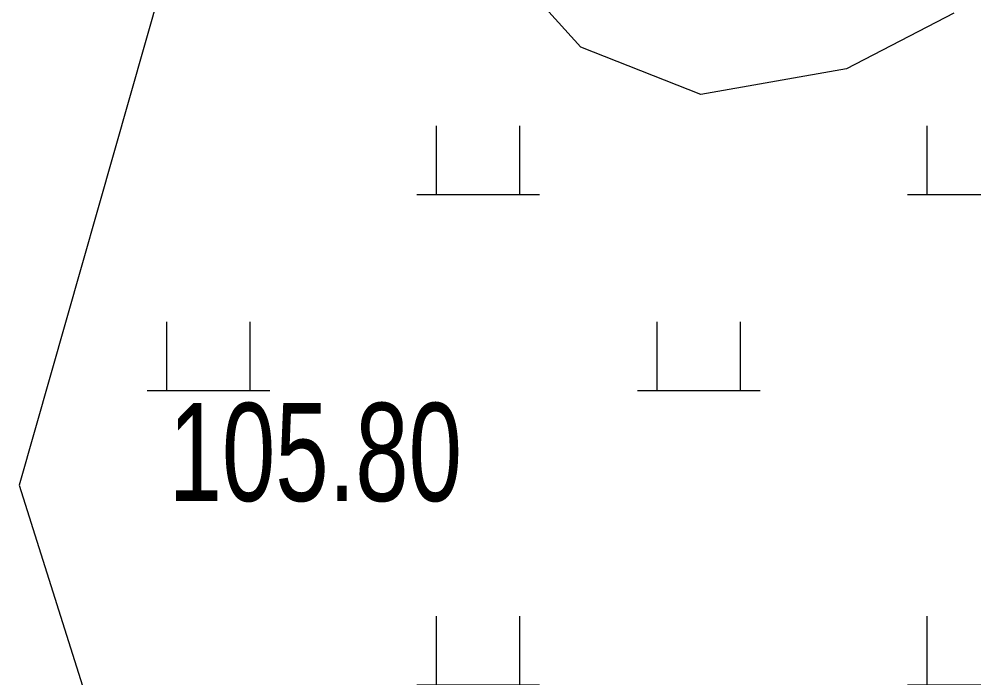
# Model space of a CAD drawing. Header units: metres. Extents: x 431006 to 434411, y 2469261 to 2473208.
# Drawn here: x 432126.99 to 432165.92, y 2471952.3 to 2471979.16 of the extents above; entities that cross this region are included whole.
import ezdxf

# ---------------------------------------------------------------- set-up
doc = ezdxf.new("R2010")
doc.units = ezdxf.units.M
doc.header["$MEASUREMENT"] = 0
for name, color, linetype, lineweight in [('CAO DO', 8, 'Continuous', 18), ('ranh gioi thuc vat-ks', 8, 'RAO_T_VAT', 18), ('thuc vat-ks', 8, 'Continuous', 18)]:
    doc.layers.add(name, color=color, linetype=linetype, lineweight=lineweight)
doc.styles.get("Standard").update_dxf_attribs({"font": 'arial.ttf'})
doc.linetypes.add('RAO_T_VAT', pattern='A,0,[133,ltypeshp.shx,S=0.34,R=0,X=-0.17,Y=0],-2,[133,ltypeshp.shx,S=0.08,R=0,X=0,Y=0],-1.5,[133,ltypeshp.shx,S=0.08,R=0,X=0,Y=0],-1.5,[133,ltypeshp.shx,S=0.08,R=0,X=0,Y=0],-2', length=7)

msp = doc.modelspace()

# ---------------------------------------------------------------- hatches: boundary and pattern name
at = {"layer": 'thuc vat-ks'}
h = msp.add_hatch(dxfattribs=at)
h.set_pattern_fill('223', color=9, scale=20, style=0, pattern_type=2)
h.set_pattern_definition([(0, (12.2, 4), (0, 20), [5, -15]), (0, (3.2, 12), (0, 20), [5, -15]), (90, (13, 4), (-20, 1e-15), [2.8, -17.2]), (90, (4, 12), (-20, 1e-15), [2.8, -17.2]), (90, (7.4, 12), (-20, 1e-15), [2.8, -17.2]), (90, (16.4, 4), (-20, 1e-15), [2.8, -17.2])])
h.paths.add_polyline_path([(432200.76, 2472002.866), (432195.692, 2472021.367), (432189.925, 2472030.268), (432184.858, 2472031.141), (432174.373, 2472015.782), (432162.839, 2472004.437), (432162.14, 2471997.281), (432167.551, 2471984.465), (432165.105, 2471979.403), (432160.736, 2471977.134), (432154.794, 2471976.087), (432149.901, 2471978.007), (432140.115, 2471988.828), (432132.776, 2471980.45), (432126.991, 2471960.154), (432133.108, 2471940.78), (432140.272, 2471933.101), (432147.961, 2471930.657), (432157.573, 2471933.799), (432166.31, 2471939.035), (432178.892, 2471940.082), (432201.086, 2471935.719), (432213.842, 2471927.166), (432221.007, 2471928.214), (432226.774, 2471935.544), (432248.618, 2471970.975), (432251.938, 2471978.305), (432252.287, 2471984.414), (432246.695, 2471991.919), (432240.404, 2471991.919), (432231.492, 2471982.32), (432223.628, 2471975.687), (432218.211, 2471975.164), (432208.949, 2471981.621), (432202.124, 2471991.808)])

# ---------------------------------------------------------------- linework, layer by layer
at = {"layer": 'ranh gioi thuc vat-ks', "color": 9, "lineweight": 0, "ltscale": 3}
for points in [[(432165.105, 2471979.403), (432160.736, 2471977.134), (432154.794, 2471976.087), (432149.901, 2471978.007), (432140.115, 2471988.828)], [(432132.776, 2471980.45), (432126.991, 2471960.154), (432133.108, 2471940.78), (432140.272, 2471933.101), (432147.961, 2471930.657), (432157.573, 2471933.799), (432166.31, 2471939.035), (432178.892, 2471940.082), (432201.086, 2471935.719), (432213.842, 2471927.166), (432221.007, 2471928.214), (432226.774, 2471935.544), (432248.618, 2471970.975), (432251.938, 2471978.305), (432252.287, 2471984.414)]]:
    msp.add_lwpolyline(points, dxfattribs=at)

# ---------------------------------------------------------------- texts
at = {"layer": 'CAO DO', "color": 9, "lineweight": 0, "width": 0.7}
msp.add_text('105.80', height=4, dxfattribs=at).set_placement((432133.088, 2471959.508, 105.795))

doc.saveas('drawing.dxf')
